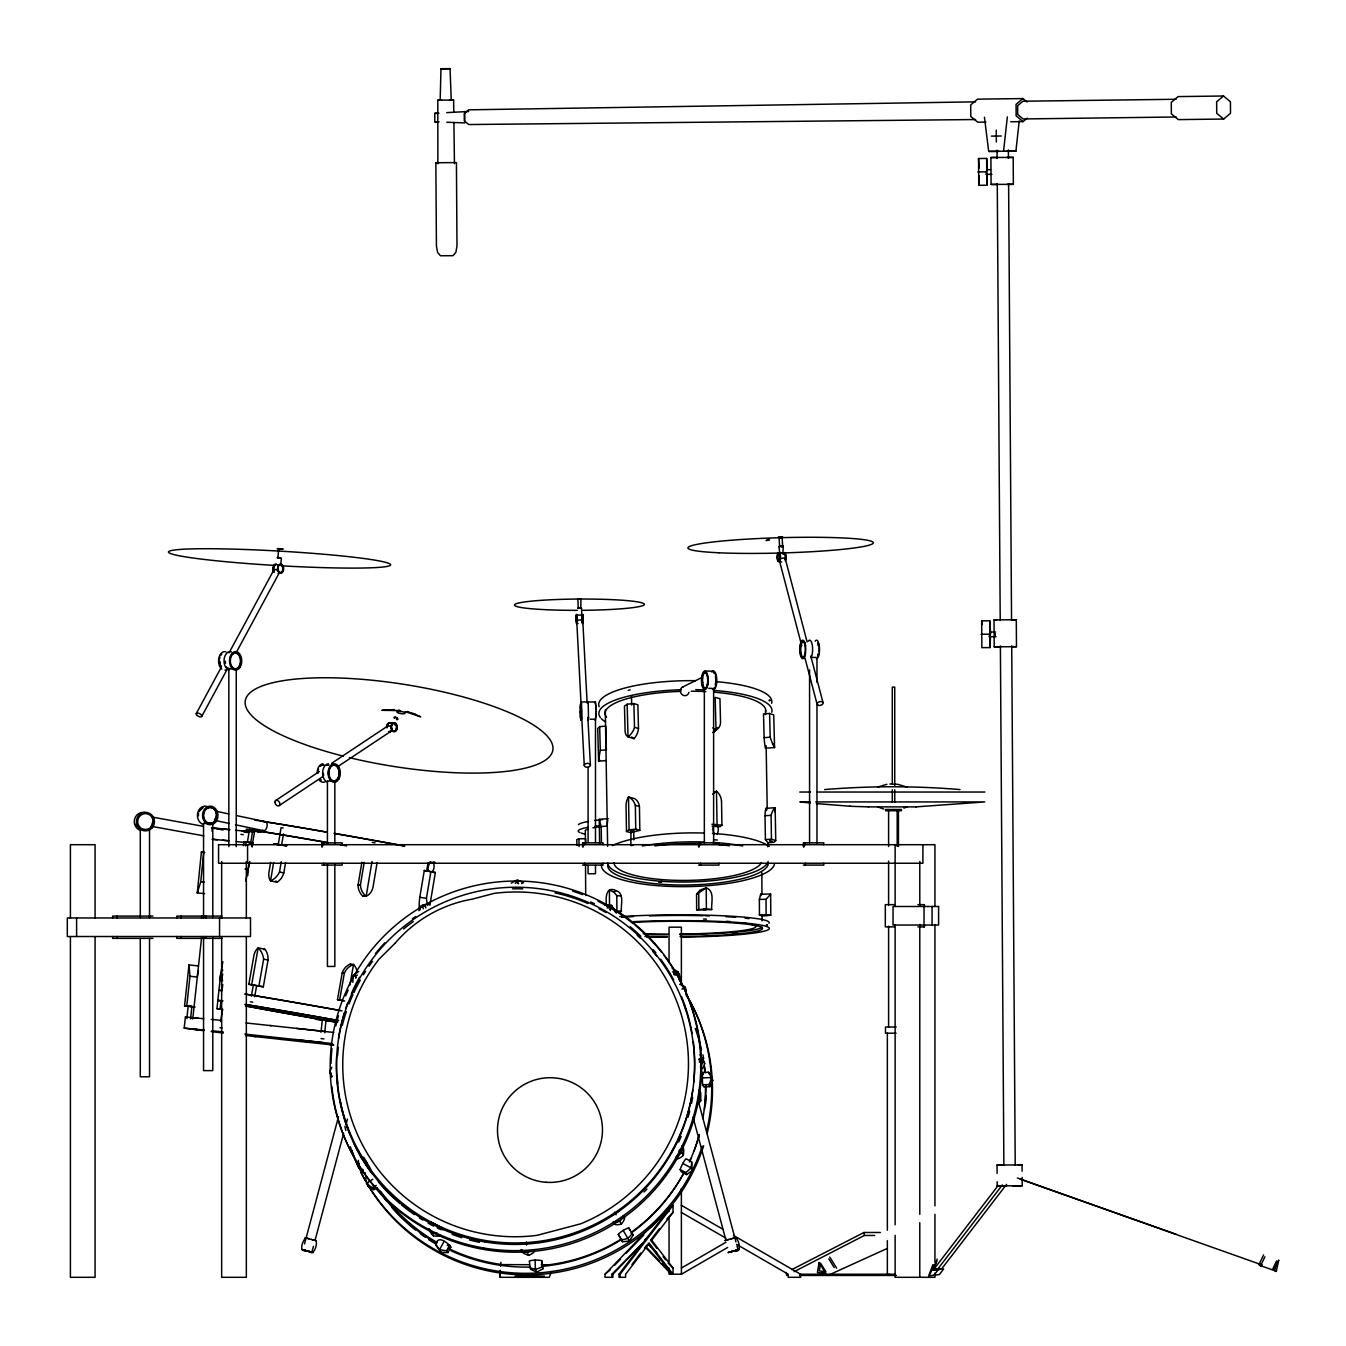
<?xml version="1.0" encoding="UTF-8"?>
<svg xmlns="http://www.w3.org/2000/svg" width="1346" height="1346" viewBox="0 0 1346 1346"><rect width="100%" height="100%" fill="white"/><g stroke="black" fill="none" stroke-linecap="round" stroke-linejoin="round"><path stroke-width="1.5" d="M576.206 620.607L576.223 617.057M576.239 619.362L576.239 618.319M576.795 619.749L576.795 618.537M582.397 617.057L582.128 622.744M582.414 618.319L582.381 620.607M582.936 617.36L582.936 620.893M582.953 619.749L582.953 618.537M580.311 715.466L580.345 706.196M581.405 714.053L581.371 706.97M595.958 714.053L595.908 711.613M576.761 620.893L576.778 617.36M440.192 100.159L440.966 68.747L450.052 68.696L451.247 100.075M580.345 708.77L580.446 704.362M581.337 716.24L581.337 713.666M595.891 716.24L595.891 713.666M352.854 982.328L353.089 975.446L358.743 971.476M681.917 1152.58L682.153 1145.698L683.145 1147.768A13.662 3.903 -71.4 0 1 683.28 1155.423A13.662 4.122 -53.5 0 1 677.257 1158.62L676.264 1156.551L681.917 1152.58L683.28 1155.423M692.265 1170.633L691.508 1161.682L686.073 1158.771A13.174 0.993 -61.7 0 0 682.759 1163.415A13.174 0.993 -61.7 0 0 680.184 1169.624L681.177 1171.693L686.611 1174.604L692.265 1170.633L690.902 1167.79A13.662 2.154 -69.6 0 0 691.508 1161.682M576.256 617.309L576.256 616.031M576.727 620.641L584.248 765.319M577.316 621.532L577.013 615.223M582.431 617.309L582.431 616.031M582.885 621.919L582.902 620.641M987.409 173.769L986.837 185.243L978.744 185.311L978.559 158.508L986.652 158.441L987.392 169.949M978.744 185.311L979.215 175.754M986.837 185.243L986.652 158.441M990.538 636.136L989.949 647.594L981.857 647.662L981.671 620.876L989.764 620.809L990.622 634.218M989.949 647.594L989.764 620.809M581.236 718.091L581.27 715.567M588.522 718.091L588.152 701.956L587.849 702.982M595.824 715.567L595.353 720.48L595.067 719.016M759.363 899.431L760.658 894.215L770.652 893.98L770.787 915.213L762.122 916.02L759.447 914.876L759.363 899.431L766.025 899.279L770.568 894.383M576.29 616.434L576.324 615.206M576.694 621.532L576.525 623.585L576.256 620.388M582.465 616.434L582.7 615.021M582.868 621.532L582.616 622.929M500.19 1270.321L499.904 1277.304L549.235 1277.304L551.49 1271.6M500.544 1266.317L500.88 1262.329M499.904 1277.304L500.409 1271.314M580.496 705.287L580.866 701.956L595.42 701.956L595.857 707.542M581.186 717.166L580.816 720.48L580.463 716.61M588.471 717.166L588.236 720.278M595.622 718.36L595.74 717.166M198.333 891.759A16.539 5.334 -71.3 0 1 197.273 892.936L200.756 881.781L203.734 852.035L201.378 852.018L197.273 892.936L204.609 893.626M987.274 174.374L986.248 174.357L986.736 169.697L990.521 169.68M990.387 636.742L989.36 636.708L989.848 632.065L995.535 632.014M995.047 636.675L995.367 633.562M195.136 1006.993L184.57 1005.815L188.995 964.931L198.114 965.906M203.515 1030.7L184.2 1028.142L185.412 1016.987L203.717 1018.72M184.57 1005.815L186.758 1006L189.988 976.254L188.995 964.931A16.539 5.502 82.4 0 1 189.416 965.604M186.842 1018.586L188.188 1006.202L189.399 1006.32M190.543 1018.989L191.889 1006.589L189.87 1006.371M192.747 1019.006L201.547 937.943M221.854 1009.231L216.942 1008.659L220.172 978.929M220.963 1000.768L220.071 1008.945L216.942 1008.659M222.073 990.538L222.746 984.414M220.559 1021.564L222.696 1009.248M277.865 557.867L278.706 548.613L283.165 548.983L277.242 548.63L281.768 548.966L278.74 548.663M280.658 565.034L281.398 558.169L279.749 557.799M320.987 1032.315L322.333 1019.932L329.871 1020.739M324.706 1032.718L326.035 1020.318L315.368 1019.191L321.391 1019.864M984.431 117.169L988.687 151.408L1003.561 151.206L1007.346 116.883M1006.589 151.324L1015.894 151.206L1019.225 120.921M576.34 615.711L576.458 614.365L576.66 615.879M576.643 622.239L576.29 621.314M582.515 615.711L582.633 614.365L582.868 616.653M582.818 622.239L582.683 623.585L582.549 622.626M633.057 845.187L630.87 845.625L630.954 830.398L633.68 830.583L633.848 839.904M633.68 830.583L630.601 830.701M714.204 834.537C709.09 821.649 721.793 821.144 717.283 834.419M717.115 825.081L714.036 825.199M820.252 1265.089L819.327 1270.876L825.889 1271.768L820.555 1263.171M243.424 845.759L244.114 841.654L246.268 841.772L252.88 842.848L252.19 846.971M245.578 845.911L246.268 841.772M247.395 842.175L249.582 829.153M249.532 842.596L250.693 842.747L252.93 829.708M248.724 867.581L249.767 861.406M270.613 862.349L269.234 870.593A15.042 9.506 -62.2 0 0 270.546 880.923L276.99 882.253A14.486 11.054 -78.3 0 0 283.821 872.931L285.537 862.618M273.625 862.5L270.546 880.923A15.042 12.383 -54.4 0 0 279.514 872.04L281.247 861.726M283.484 833.847L281.617 845.019L278.269 844.464L281.062 827.706L283.148 827.992M377.132 862.584L372.993 887.334A15.042 12.77 71.3 0 1 366.162 896.335L362.697 896.066A14.486 13.628 -85.6 0 1 358.086 884.894L361.889 862.214M371.984 861.524L366.162 896.335A15.042 14.268 45.9 0 1 360.392 885.062L364.194 862.382M419.767 906.649A14.486 2.574 -80.8 0 1 419.279 907.742A14.486 2.574 -80.8 0 1 419.801 897.277L424.293 870.475L435.364 872.494L429.862 905.252M433.631 862.668C436.676 876.162 422.964 873.941 430.283 862.096M427.708 905.471A15.042 4.644 85.4 0 1 426.413 898.354L430.905 871.535M222.679 980.729L219.634 980.14L222.864 961.734M222.696 974.235L221.602 980.41L219.634 980.14M245.813 881.378L249.06 862.954M251.938 846.567L254.831 830.196M254.411 985.238L248.842 984.313L253.553 957.528A15.042 9.439 83.9 0 1 258.146 947.904L264.758 949.149A14.486 10.869 -79.3 0 1 268.039 960.035L263.328 986.82L257.288 985.81M248.842 984.313L251.668 984.734L258.146 947.904A15.042 12.383 77.9 0 1 263.614 959.193L258.903 985.979L263.328 986.82M251.349 996.225L253.317 985.053M254.68 996.797L256.649 985.642L254.831 985.306M344.727 1001.003L337.476 999.708L342.187 972.922A14.486 13.729 -81.9 0 1 350.296 964.022L353.527 964.476A15.042 13.056 -54.7 0 1 357.094 972.384M337.476 999.708L339.629 1000.011L344.34 973.225A15.042 14.47 -28.4 0 1 353.527 964.476L349.926 984.936M419.75 910.031L420.474 905.925M426.598 871.114L428.045 862.921M580.597 704.093L580.866 703.201L581.119 704.48M581.085 718.36L580.816 719.235L580.563 717.973M595.117 702.982L595.42 701.956M1276.21 1262.683L1274.712 1269.631L1272.963 1268.605L1276.58 1260.933M425.79 907.961C426.615 904.478 420.776 906.363 423.452 908.718M518.277 883.716L516.948 881.664L515.299 883.464M607.113 907.978L609.536 906.834L609.654 909.273M306.316 1250.838C297.516 1252.049 303.59 1239.161 305.895 1237.815M304.533 1243.889L338.485 1116.776M308.806 1251.511L311.851 1252.268L313.45 1246.295M312.524 1239.733L315.048 1240.322L343.651 1133.315M346.343 1123.22L347.419 1119.182M309.53 1251.679C314.527 1257.214 319.641 1238.421 313.786 1239.885M576.408 615.223L576.711 616.653M696.572 894.35L699.92 890.16L706.246 887.855C715.062 891.069 711.092 902.779 711.714 909.526L696.656 909.795L696.572 894.35L706.246 887.855L706.364 909.088L711.714 909.526M702.343 1072.459L702.494 1083.345L703.672 1086.845L709.847 1086.659L712.774 1080.401L711.395 1077.557A13.662 2.692 80.7 0 0 708.518 1072.274L702.343 1072.459L703.352 1074.529M628.245 690.33L630.147 689.859M930.221 1273.972L933.501 1265.341L936.513 1269.917M937.186 1259.116L932.946 1270.254L943.664 1268.958L939.357 1274.561L928.639 1275.873L932.896 1264.718L935.049 1267.999M1006.556 1184.379L941.847 1268.622L933.552 1269.631L936.833 1260.983M331.755 1076.918A13.662 2.692 80.7 0 1 330.998 1074.798L329.635 1071.954L331.823 1067.26M703.319 1060.766L700.391 1067.008L701.384 1069.077A13.662 3.702 -84 0 0 704.681 1063.609L700.055 1054.709M1263.591 1254.926L1258.931 1264.819L1261.185 1266.149M1264.87 1256.794L1261.252 1264.466L1262.127 1264.971L1020.335 1179.231M355.882 976.759L355.63 977.903M699.331 1060.48L699.23 1058.612M679.107 1151.267L679.36 1150.123M196.247 713.599L221.081 667.599M229.039 652.894L273.76 570.115M201.765 716.358L227.592 668.541M236.543 651.986L279.261 572.891M436.037 1244.68C437.164 1234.366 448.117 1242.795 450.843 1247.17L447.898 1252.588L440.983 1252.386L436.037 1244.68A13.662 2.456 36.2 0 0 439.62 1249.542L440.983 1252.386M444.045 1241.399L439.62 1249.542A13.662 2.154 18.9 0 0 446.889 1250.518L447.898 1252.588M446.889 1250.518L449.833 1245.1M671.822 1151.823L676.718 1142.788M418.892 910.67L422.543 904.815L429.424 904.192M624.578 1217.541A13.662 4.223 -40.7 0 1 621.297 1224.17A13.662 4.257 -22.8 0 1 614.045 1224.019L613.053 1221.949L619.934 1221.327L623.585 1215.472M618.285 1234.4L622.508 1241.719L629.39 1241.096L633.041 1235.241L632.048 1233.172A13.662 1.834 -40.1 0 1 628.027 1238.253A13.662 1.783 -22.9 0 1 621.515 1239.649L618.285 1234.4A13.174 1.211 -31.6 0 1 623.181 1230.395A13.174 1.211 -31.6 0 1 628.818 1227.939L633.041 1235.241M651.683 1240.221L673.017 1268.033L673.017 1274.225L649.31 1243.317L625.604 1274.225L625.604 1277.304L619.009 1277.304L619.009 1274.225L671.923 1205.276L673.017 1205.276L673.017 1212.41L651.683 1240.221L650.572 1240.221L656.848 1248.398M620.119 1277.304L620.119 1274.225L673.017 1205.276M631.981 1264.466L640.713 1253.076M644.465 1248.196L646.955 1244.949M650.572 1240.221L659.355 1228.78M666.893 1218.954L673.017 1212.41M933.552 1269.631L998.244 1185.405M937.708 1269.127L1002.383 1184.901M934.006 1275.217L938.297 1269.598M610.276 910.552L610.68 908.735L609.015 907.877M675.069 975.497L675.473 973.663L673.808 972.822M611.875 1277.304L611.875 1274.225L642.597 1243.317L612.901 1274.225L612.901 1277.304L605.01 1277.304L605.01 1274.225L668.525 1208.136M610.394 1269.699L605.01 1274.225M614.735 1265.173L620.523 1259.149M626.327 1253.109L643.708 1235.022M650.942 1227.485L656.747 1221.461M644.532 1240.221L648.755 1235.83M599.71 760.036A13.662 4.947 -83.7 0 1 598.6 761.129A13.662 1.11 -79.4 0 1 600.299 750.345L606.373 749.89L605.767 726.15L599.677 726.604L597.742 728.506L598.6 761.129L605.885 760.591M775.733 840.527L773.933 842.293L767.876 842.697L765.42 839.601L765.016 815.726A13.174 2.473 86.1 0 1 766.076 808.323L775.161 807.701L775.733 840.527L771.477 839.197L765.42 839.601M779.839 553.627L778.947 546.56L780.411 546.291M781.538 546.762L783.254 546.375L782.901 553.509M779.3 553.425L783.624 553.24M1027.082 102.027L1022.926 98.578L1016.062 104.332L1016.146 115.84L1023.078 121.611L1027.183 118.145M1223.497 96.003L1216.649 101.758L1216.717 113.283L1223.665 119.037L1230.513 113.283L1230.429 101.758L1223.497 96.003L1178.137 96.592L1171.289 102.346L1171.357 113.855L1178.288 119.609L1223.665 119.037M578.292 608.577L577.855 599.121L580.9 599.054L577.484 599.088L578.713 598.903L580.95 599.088L580.765 608.392M580.849 599.189L578.006 599.239M579.066 607.938L580.917 608.51M577.4 615.122L581.674 615.038M713.531 793.467L716.493 791.162A13.662 12.198 87.9 0 1 721.523 801.291L721.927 825.165L719.959 826.713L712.152 826.175M660.196 882.454L661.66 881.293M614.281 891.876L616.165 890.631C624.796 893.458 620.624 905.05 621.381 911.444L615.257 911.949M627.169 704.21L624.46 706.044L625.082 729.784A13.662 7.605 -63.2 0 0 628.01 736.834L634.016 738.668A13.174 9.708 -73.1 0 0 638.492 728.539L637.886 704.816L633.882 703.588L627.169 704.21L628.01 736.834A13.662 10.112 -50 0 0 634.504 727.328L633.882 703.588M275.526 800.634L319.305 771.527M331.553 763.367L387.581 726.117M279.278 805.531L323.04 776.423M338.805 765.941L391.316 731.013M626.479 831.492L629.07 829.792L635.749 829.22L639.838 830.347L639.434 806.473A13.174 9.573 -74.5 0 0 634.639 798.649L628.515 796.95A13.662 9.069 85 0 0 626.075 807.6L626.479 831.492L630.567 832.619L639.838 830.347M672.462 971.862L674.851 972.384L673.723 974.554M699.331 1062.297L700.206 1060.631L699.197 1059.453M693.039 1117.163L725.948 1240.322L727.025 1239.969M734.731 1238.051C737.776 1235.847 743.665 1253.681 733.957 1251.057M736.094 1250.451L735.74 1250.451M737.002 1250.215L738.079 1249.862L737.019 1245.891M372.825 1179.281L366.499 1183.168L367.879 1186.011L373.734 1189.628L377.25 1187.475M681.985 989.108L685.148 987.173L687.116 996.864L686.107 994.795A13.662 2.961 68.3 0 0 685.148 987.173A13.662 3.331 50.9 0 0 679.663 984.33M366.28 1177.094A13.662 3.096 65.9 0 0 366.499 1183.168A13.662 2.709 48.5 0 0 372.741 1187.559L376.257 1185.405M611.572 1215.623L618.588 1211.316M681.413 1268.033L725.915 1242.291M669.046 1267.949L669.046 1274.225L681.413 1274.225L727.698 1247.439M511.228 883.127L517.318 879.863L523.577 882.757M534.362 1251.309A13.662 4.223 -10 0 1 528.642 1255.347A13.662 4.072 7.9 0 1 522.012 1251.679L521.02 1249.61L527.262 1252.503L530.307 1250.871M536.734 1272.138L542.825 1268.874L541.664 1260.647A13.174 1.11 -1.5 0 0 535.119 1260.058A13.174 1.11 -1.5 0 0 529.315 1261.017L530.475 1269.244L536.734 1272.138L535.355 1269.295L535.119 1260.058M791.818 1269.615L863.947 1232.482L880.402 1232.482M794.123 1271.65L864.384 1235.46L874.664 1235.46M821.683 1273.064L825.249 1271.23M682.254 687.2L702.242 677.358M827.857 1275.453L887.115 1248.499M658.783 882.303L661.643 882.286M769.071 539.309L766.059 540.57L769.491 539.914M877.542 787.09L886.879 784.314M903.94 808.105L907.036 806.877M585.712 842.512L585.628 838.659L578.948 838.861L576.795 839.601L576.912 845.372M734.462 1238.084L732.359 1238.522M727.9 1239.733L724.838 1240.591L725.73 1240.44M730.222 1251.915L729.212 1252.217L732.19 1251.511M731.77 1251.511L727.95 1252.588L731.484 1251.679M727.21 1239.885L728.943 1239.43M730.407 1251.83L734.445 1250.754M736.817 1250.299L733.856 1251.057M728.539 1239.515L731.467 1238.724M731.736 1251.46L733.368 1251.057M733.183 1251.057L734.664 1250.67M696.656 909.795L706.364 909.088M731.248 1238.808L732.88 1238.37M734.209 1250.838L736.077 1250.299M731.147 1251.83L733.015 1251.292M714.659 839.837L717.368 840.005M772.082 841.149L769.676 840.796L770.535 841.216M735.034 1250.619L737.322 1249.98M733.334 1238.27L736.094 1237.597M736.531 1250.215L739.274 1249.542M240.934 834.436L243.222 834.604M769.222 700.829L770.333 700.374L769.138 699.987M250.693 842.747L247.597 842.192M578.057 608.022L579.184 608.022M578.797 608.056L578.107 608.392M780.142 546.224L781.79 546.123M781.403 546.678L782.632 546.409L782.245 539.09M703.487 919.066L706.482 919.133M769.576 713.464L763.502 713.918L764.124 737.658A13.174 2.17 85.7 0 0 765.453 748.225L774.573 747.552L773.731 714.911L769.576 713.464L770.198 737.204A13.662 3.247 70.5 0 0 774.573 747.552L773.311 743.699M764.124 737.658L770.198 737.204M916.02 806.877L984.734 801.93L815.76 801.93M824.644 789.564C869.617 785.845 914.977 785.845 959.967 789.564M608.291 818.688L599.206 819.31L599.626 843.925M600.03 820.724A13.662 3.601 70.9 0 0 599.206 819.31L601.174 826.511L607.231 826.091A13.174 2.473 86.1 0 1 607.753 820.303M765.016 815.726L771.073 815.323A13.662 5.165 -83 0 1 775.161 807.701A13.662 1.329 -79.2 0 1 774.673 811.722M438.813 121.981L434.808 121.83L434.758 113.35L438.746 113.098M446.737 112.61L468.644 111.499M711.916 824.257L721.927 825.165M766.362 915.465C770.013 915.145 761.819 915.078 765.066 915.465M766.412 925.106L767.523 924.954L766.547 924.837M702.141 1077.843L711.395 1077.557A185.462 184.654 -25.7 0 0 687.066 995.872M702.679 1084.775L708.854 1084.59L709.847 1086.659M520.852 1243.452L533.201 1243.081M759.447 914.876L770.787 915.213M435.852 162.731L456.429 162.597L456.984 245.881L455.89 252.308L453.047 255.673L440.495 255.757L437.601 252.425L436.424 246.015L435.852 162.731L438.712 162.748M975.48 101.842L468.644 109.834L464.269 113.518L464.303 120.871L468.745 124.539L975.598 119.542M437.854 163.758L437.82 100.176L453.619 100.058L453.787 112.374M449.581 100.109L453.619 100.058M1022.926 98.578L977.566 99.15L970.702 104.921L970.786 116.429L977.718 122.183L985.962 122.082M1176.068 99.268L1022.943 101.236L1017.66 105.661L1017.727 114.528L1023.061 118.953L1176.185 116.984M1010.711 121.763L1023.078 121.611M991.363 136.114L1001.273 135.996M997.571 184.469L991.093 184.436L990.908 157.499L1013.185 157.398L1013.353 184.318L1007.077 184.402M1006.892 157.482L1013.185 157.398M991.093 184.436L1013.353 184.318M1000.684 646.82L994.206 646.787L994.038 619.867L1016.297 619.749L1016.482 646.686L1012.293 646.736M1012.108 619.816L1016.297 619.749M994.206 646.787L1016.482 646.686M997.1 1173.376L997.05 1165.047L1022.068 1164.929L1022.102 1171.171M1018.299 1164.963L1022.068 1164.929M997.15 1181.721L997.184 1185.876L1006.606 1185.759M1012.781 1185.876L1022.203 1185.759L1022.152 1177.43M977.886 171.901L985.979 171.834M986.248 174.357L991.935 174.307M980.998 634.252L989.091 634.185M989.36 636.708L996.074 636.692M997.386 157.532L990.908 157.499M1004.301 1165.081L997.05 1165.047M440.966 68.747L450.052 68.696M437.82 100.176L441.673 100.176M434.758 113.35L438.661 113.35M434.808 121.83L438.729 121.83M988.687 151.408L998.951 151.408M1003.561 151.206L1015.894 151.206M812.547 657.437L816.046 657.437M704.968 671.116A9.271 3.315 -90 0 1 707.592 685.383A9.271 3.315 -90 0 1 701.855 684.609A9.271 3.315 -90 0 1 704.968 671.116L713.616 671.116M706.482 688.344L704.345 688.344L704.345 842.848M708.77 688.344L712.101 688.344M590.137 719.235L593.838 719.235M328.054 781.05L330.409 781.05M331.368 781.05L334.834 781.05L334.834 843.538M889.824 784.011L897.732 784.314L907.053 787.09M799.743 792.037L810.578 792.037M816.753 792.037L984.851 792.037M810.292 801.93L799.861 801.93L810.225 802.956M816.433 803.579L850.201 806.254M868.237 806.877L916.357 806.877M885.483 809.468L901.551 809.468M885.483 810.713L901.551 810.713M141.936 829.59L149.524 829.59L149.524 917.585M321.744 865.091L342.17 865.091L342.17 863.24M582.616 865.091L603.042 865.091L603.042 863.24M698.574 865.091L718.983 865.091L718.983 863.24M803.411 865.091L823.819 865.091L823.819 863.24M894.367 904.647L885.315 904.647L885.315 926.889L894.367 926.889M917.905 904.647L924.45 904.647L924.45 906.497M152.939 916.104L112.66 916.104L112.66 917.972M221.888 916.104L176.763 916.104L176.763 917.972M917.905 926.889L924.45 926.889L924.45 925.038M152.939 938.364L112.66 938.364L112.66 936.513M221.888 938.364L176.763 938.364L176.763 936.513M896.251 1027.015L885.483 1027.015L885.483 1033.19L896.1 1033.19M681.328 1205.276L722.718 1229.167M666.438 1212.41L667.549 1212.41M681.328 1212.41L725.915 1238.169M649.31 1243.317L648.2 1243.317L671.923 1274.225M673.017 1268.033L668.154 1263.137M611.875 1274.225L612.901 1274.225M619.009 1274.225L620.119 1274.225M799.574 1274.225L895.511 1274.225M799.574 1275.453L896.318 1275.453M800.567 1277.304L788.15 1277.304L788.234 1274.225L736.531 1244.343M529.113 1264.702L502.344 1264.617A179.22 178.446 -25.7 0 1 448.033 1248.264M541.26 1264.718L549.084 1264.752A179.22 178.446 -25.7 0 0 621.549 1238.842M394.428 709.578L381.86 710.318L398.769 710.587M994.038 619.867L996.78 619.917M1022.203 1185.759L997.184 1185.876M579.588 608.022L581.102 608.022M781.589 546.224L782.716 546.156M277.848 557.581L279.951 557.749M278.588 557.698L277.108 557.681L278.05 558.018M604.59 905.118L611.488 905.32L616.434 913.025A13.662 2.456 36.2 0 0 612.851 908.163L611.488 905.32M429.105 1228.797L432.066 1233.02L437.248 1233.188M849.595 806.254L868.574 806.877M446.805 122.25L464.791 122.89L464.707 111.499M433.21 872.376L435.364 872.494M218.59 828.614L213.425 828.227L214.838 828.564M212.231 839.382L217.379 839.769M192.882 1017.795L198.047 1018.182M184.2 1028.142L204.407 1030.06M196.836 1029.337L191.67 1028.95L200.975 1030.313M358.086 884.894L360.392 885.062M781.942 546.224L783.221 546.291M779.906 546.796L778.981 546.644M191.721 1006.589L190.661 1006.472M326.035 1020.318L329.434 1020.756M219.92 1027.755L222.073 1027.974M616.165 890.631C605.027 885.18 605.582 900.205 606.659 906.077M609.519 907.372L609.418 889.992L613.995 892.28L616.805 895.578L621.297 895.999M621.381 911.444L616.889 911.023L616.805 895.578M731.686 932.509L735.051 932.828M396.447 719.235C399.156 719.252 394.513 716.022 394.63 718.125M211.507 827.824L229.964 829.691L223.773 828.985M212.348 839.181L228.753 840.846M200.756 881.781L204.424 882.135M235.567 830.246L246.772 831.374M222.561 840.14L228.601 840.745M236.223 841.587L244.821 842.394M211.272 1019.376L221.333 1020.386M211.945 1030.784L223.15 1031.911M241.893 830.802L254.461 832.181M248.943 842.815L253.082 843.252M329.972 1044.614L333.808 1045.018M321.105 1038.59L323.915 1038.893M189.988 976.254L197.273 977.045A15.933 3.129 -83.9 0 1 198.451 970.702M186.758 1006L194.043 1006.774M246.066 1022.96L271.303 1025.686M244.854 1034.098L270.092 1036.841M305.996 1042.073L333.219 1045.018M269.907 1025.484L323.663 1031.339M268.695 1036.639L322.468 1042.494M280.254 1039.348L307.393 1042.275M296.49 1028.411L333.774 1032.466M295.279 1039.549L332.58 1043.621M253.637 1036.42L280.809 1039.348M245.544 1035.511L256.11 1036.639M189.248 1006.32L188.289 1006.219M244.063 832.097L247.832 832.518M211.12 1031.608L223.285 1033.005M217.833 829.102L223.419 829.759M216.807 828.816L222.729 829.59M190.324 1017.778L193.723 1018.232M280.086 844.968L286.244 845.826M201.378 852.018L204.676 852.472M250.39 1001.794L252.745 1002.198M372.203 842.36L375.012 842.848M342.187 972.922L344.34 973.225M245.073 869.112L248.387 869.651A14.486 2.574 -80.8 0 0 247.799 875.556M419.801 897.277L426.413 898.354M306.366 1237.967L307.191 1238.27M316.243 1240.642L313.5 1239.969M301.723 1249.542L305.256 1250.451M251.668 984.734L258.903 985.979M339.629 1000.011L343.348 1000.65M152.384 817.106L203.364 826.343M150.819 826.225L203.835 835.849M263.614 959.193L268.039 960.035M286.883 845.826L273.726 843.791L278.016 844.682M279.514 872.04L283.821 872.931M216.571 811.352L228.736 813.926M236.829 815.642L265.179 821.649M215.242 820.471L229.409 823.483M235.5 824.778L263.85 830.785M517.571 882.942L518.614 883.481M303.691 1250.03L303.994 1250.215M304.684 1250.299L310.606 1251.83M310.102 1251.83L307.998 1251.292M185.412 1016.987L186.926 1017.34M405.163 711.664L420.709 716.829L410.597 712.522M399.089 709.998L400.973 711.529L398.988 711.344M303.691 1249.98L307.14 1251.057M311.414 1239.43L313.046 1239.885M304.936 1250.299L306.787 1250.838M311.633 1239.515L308.705 1238.724M306.35 1250.67L307.83 1251.057M307.645 1251.057L309.277 1251.46M407.131 711.496L409.218 712.068M629.07 829.792L628.515 796.95A13.662 11.66 88.8 0 1 635.346 805.345L639.434 806.473M307.376 1238.37L309.109 1238.808M308.066 1238.522L305.004 1237.647M305.542 1250.619L304.179 1250.215M309.244 1251.511L313.063 1252.588M883.767 809.03L877.558 806.877M313.988 1239.969L315.048 1240.322M310.791 1251.915L311.851 1252.268M634.504 727.328L638.492 728.539M1017.391 1177.986L1176.421 1234.383M1260.058 1265.476L1275.167 1270.843M424.293 870.475L426.598 871.299M441.724 1229.521L440.849 1229.15M413.39 713.447L416.52 714.894M280.624 564.967L276.401 564.613M357.413 975.076L355.075 975.816L356 977.785M582.027 614.987L582.296 618.588M682.759 1163.415L690.902 1167.79A13.662 1.918 -52.4 0 1 685.619 1172.534L680.184 1169.624M447.225 1245.218L450.843 1247.17M733.503 1235.46L800.567 1274.225L800.483 1277.304M672.159 968.279L678.031 971.896L679.394 974.74A13.662 3.096 65.9 0 1 679.612 980.83L678.031 971.896M358.373 1160.403L358.961 1167.268L363.37 1169.977M432.251 1224.204L431.057 1221.966L441.909 1227.804L442.901 1229.874M648.755 1244.613L651.565 1247.54M654.392 1250.468L657.201 1253.395M646.837 1247.725L659.574 1260.966M662.4 1263.911L669.467 1271.28M645.811 1247.725L669.854 1272.744M663.124 1256.592L665.631 1259.856M370.655 1169.068L363.639 1157.173M829.725 1257.046L836.606 1268.151M828.85 1258.914L834.184 1267.528M614.466 1212.174L616.081 1214.799M623.181 1230.395L629.39 1241.096M367.374 1163.836L365.624 1160.942M710.335 1075.858L712.774 1080.401M329.635 1071.954L332.075 1076.497M708.518 1072.274L709.51 1074.344M685.619 1172.534L686.611 1174.604M628.818 1227.939L629.81 1229.992M619.934 1221.327L621.297 1224.17M621.515 1239.649L622.508 1241.719M541.664 1260.647L542.825 1268.874M527.262 1252.503L528.642 1255.347M432.066 1233.02L433.429 1235.864A13.662 3.903 20.6 0 0 439.957 1235.292M372.741 1187.559L373.734 1189.628M358.961 1167.268L360.341 1170.111A13.662 3.331 50.9 0 0 365.574 1173.022M760.658 894.215L761.163 895.511M580.866 701.956L581.22 705.826M698.742 1102.643L735.942 1241.904M785.357 559.061L807.095 641.907M810.797 656.057L822.995 702.528M779.519 561.013L801.779 645.895M804.958 658.009L817.157 704.496M863.947 1232.482L864.384 1235.46M786.283 1272.475L786.72 1275.453M595.555 703.571L595.773 705.826M582.784 614.769L582.818 615.879M582.532 623.198L582.448 621.314M367.576 1182.579L367.879 1186.011M978.559 158.508L979.165 168.099M981.671 620.876L981.924 624.712M582.465 622.559L582.414 620.388M779.183 539.208L779.57 546.526M582.835 621.835L587.125 702.932M587.882 717.485L590.406 765.319A3.096 1.952 -3 0 1 585.661 767.001A3.096 1.952 -3 0 1 585.931 763.619A3.096 1.952 -3 0 1 590.406 765.319M581.287 704.984L581.304 707.542M580.378 714.894L580.395 717.452M582.902 616.283L582.902 617.578M576.744 616.283L576.744 617.578M631.476 695.798L631.711 705.068M599.677 726.604L600.299 750.345M526.404 1241.971L526.488 1245.05M595.925 706.97L595.891 709.527M578.948 838.861L579.1 846.55M771.073 815.323L771.477 839.197M765.521 710.452L765.588 714.642M766.143 746.105L767.22 809.03M767.809 842.596L767.876 846.785M717.048 823.988L716.493 791.162A13.662 13.46 78 0 0 712.724 794.275M635.346 805.345L635.749 829.22M605.279 710.032L607.635 846.365M601.174 826.511L601.443 842.428M453.922 122.621L454.443 163.657M581.64 608.274L581.708 615.122M1008.39 149.961L1008.44 158.357M1008.608 183.561L1011.553 620.439M1011.721 645.811L1015.221 1165.199M997.05 150.113L997.1 158.508M997.268 183.712L1000.213 620.573M1000.381 645.962L1003.88 1165.35M996.276 130.108L996.36 142.003M766.025 899.279L766.11 914.708M761.836 872.73L761.954 893.626M762.072 914.54L762.105 920.815M698.759 893.778L698.843 909.206M595.975 709.258L595.992 711.664M585.342 830.751L585.409 843.303M585.527 864.199L585.695 895.561M581.422 709.258L581.438 711.664M580.244 710.772L580.261 713.178M934.932 905.606L934.932 844.699L218.557 844.699L218.557 863.24L922.902 863.24L922.902 844.699M934.932 924.5L934.932 1205.898M934.932 1214.311L934.932 1262.598M934.932 1273.114L934.932 1277.304L895.124 1277.304L895.124 1235.308M932.071 906.497L932.071 925.038M924.029 904.647L924.029 926.889M919.789 861.507L919.789 905.606M919.789 924.5L919.789 1214.311M919.789 1222.706L919.789 1277.304M898.438 810.713L898.438 846.415M897.193 810.713L897.193 846.415M895.14 844.699L895.124 905.606M895.124 924.5L895.124 1224.81M894.754 785.576L894.754 687.099L892.297 687.099L892.297 783.473M894.754 789.765L894.754 802.334M892.297 789.765L892.297 802.334M889.235 1274.225L889.235 1275.453M888.596 810.713L888.596 846.415M888.596 861.104L888.596 905.219M888.596 926.216L888.596 1027.015M887.351 1033.19L887.351 1230.21M887.351 1240.676L887.351 1274.225M823.819 844.699L823.819 842.848L803.411 842.848L803.411 846.886M816.972 657.437L816.972 682.439M816.972 705.354L816.972 842.848M809.569 669.938L809.569 842.848M805.329 842.848L805.329 844.699M805.329 863.24L805.329 865.091M803.999 842.848L803.999 846.886M718.983 844.699L718.983 842.848L698.574 842.848L698.574 846.886M713.616 688.344L713.616 842.848M700.475 842.848L700.475 844.699M700.475 863.24L700.475 865.091M699.163 842.848L699.163 846.886M681.379 985.709L681.379 927.175L669.046 927.175L669.046 962.71M681.379 1188.501L681.413 1274.225M669.046 1207.312L669.046 1211.501M669.046 1217.777L669.046 1261.673M603.042 844.699L603.042 842.848L582.616 842.848L582.616 846.886M595.487 719.235L595.487 842.428M595.487 865.394L595.487 873.739L588.084 873.739L588.084 865.394M588.084 767.27L588.084 842.428M584.534 842.848L584.534 844.699M584.534 863.24L584.534 865.091M583.222 842.848L583.222 846.886M544.238 1277.304L544.238 1276.075L515.316 1276.075L515.316 1277.304M533.824 1276.075L533.824 1277.304M525.748 1276.075L525.748 1277.304M342.17 844.699L342.17 842.848L321.744 842.848L321.744 846.886M334.834 864.368L334.834 966.445L327.431 966.445L327.431 864.368M327.431 781.05L327.431 843.538M323.663 842.848L323.663 844.699M323.663 863.24L323.663 865.091M322.35 842.848L322.35 846.886M247.58 844.699L247.58 863.24M246.335 861.507L246.335 918.208M246.335 937.102L246.335 1277.304L221.669 1277.304L221.669 937.102M236.24 846.651L236.24 668.912L228.837 668.912L228.837 846.651M221.669 861.507L221.669 918.208M219.549 917.972L219.549 936.513M212.786 917.686L212.786 823.416L203.549 823.416L203.549 917.686M212.786 936.53L212.786 1070.608L203.549 1070.608L203.549 936.53M206.039 916.104L206.039 917.972M206.039 936.513L206.039 938.364M201.648 916.104L201.648 917.972M201.648 936.513L201.648 938.364M181.155 916.104L181.155 917.972M181.155 936.513L181.155 938.364M149.524 938.532L149.524 1076.8L140.287 1076.8L140.287 938.532M140.287 829.59L140.287 917.585M117.052 916.104L117.052 917.972M117.052 936.513L117.052 938.364M95.078 918.208L95.078 844.699L70.413 844.699L70.413 918.208M95.078 937.102L95.078 1277.304L70.413 1277.304L70.413 937.102M76.604 917.972L76.604 936.513M336.786 1022.304A95.23 1.06 10 0 1 245.914 1006.051M222.359 1001.458A95.23 1.06 10 0 1 222.965 1000.869M245.847 1004.486A95.23 1.06 10 0 1 338.654 1020.554M337.627 1022.371A88.382 0.993 10 0 1 245.46 1005.849M244.753 1004.419A88.382 0.993 10 0 1 338.334 1020.571M244.72 994.088A88.382 0.993 10 0 1 342.052 1010.88M221.081 990.74A95.23 1.06 10 0 1 222.376 990.505M245.46 994.088A95.23 1.06 10 0 1 340.42 1010.51M433.681 862.096A95.23 1.06 10 0 1 430.013 862.012M260.249 832.333A95.23 1.06 10 0 1 256.985 831.677M254.512 831.189A95.23 1.06 10 0 1 328.155 842.663M340.437 844.817A95.23 1.06 10 0 1 346.578 845.894M261.158 821.262A88.382 0.993 10 0 1 327.162 832.215M335.356 833.645A88.382 0.993 10 0 1 404.12 846.028M254.781 820.118A95.23 1.06 10 0 1 325.917 831.929M333.993 833.325A95.23 1.06 10 0 1 404.81 846.045M260.788 832.265A88.382 0.993 10 0 1 257.221 831.508M254.731 830.734A88.382 0.993 10 0 1 325.396 842.26M264.506 821.8A4.627 2.541 -78 0 1 266.979 826.814A4.627 2.541 -78 0 1 262.655 830.162M363.622 895.645A14.486 13.628 -85.6 0 1 362.697 896.066M276.99 882.253A14.486 11.054 -78.3 0 1 275.896 880.873M264.018 949.62A14.486 10.869 -79.3 0 1 264.758 949.149M350.296 964.022A14.486 13.729 -81.9 0 1 351.02 964.745M711.933 672.125A9.271 3.315 -90 0 1 716.762 679.595A9.271 3.315 -90 0 1 712.438 689.202M713.75 672.731A8.026 2.877 -90 0 1 714.44 673.623M715.433 676.702A8.026 2.877 -90 0 1 715.298 684.71M714.339 672.731A8.026 2.877 -90 0 1 715.012 673.623M715.584 674.969A8.026 2.877 -90 0 1 715.382 686.309M714.776 687.503A8.026 2.877 -90 0 1 714.07 688.21M707.306 686.309A8.026 2.877 -90 0 1 703.251 685.753A8.026 2.877 -90 0 1 703.436 674.43A8.026 2.877 -90 0 1 707.508 674.969M707.929 676.702A8.026 2.877 -90 0 1 707.794 684.71M688.916 692.332A4.627 4.257 63.8 0 1 681.816 694.385A4.627 4.257 63.8 0 1 683.263 686.746M702.881 682.708A4.627 4.257 63.8 0 1 702.578 678.132M139.143 829.859A9.271 9.001 -90 0 1 135.256 817.375A9.271 9.001 -90 0 1 147.387 813.371M136.855 825.956A8.026 7.79 -90 0 1 135.98 824.055M211.961 828.446A4.627 1.077 -79.7 0 1 211.995 831.222M152.821 817.712A4.627 1.077 -79.7 0 1 151.829 824.896M203.465 824.492A9.271 7.706 -90 0 1 197.845 812.311A9.271 7.706 -90 0 1 208.63 807.196M200.504 810.04A8.026 6.68 -90 0 1 201.833 808.694M198.434 815.827A8.026 6.68 -90 0 1 198.569 813.741M199.158 811.756A8.026 6.68 -90 0 1 203.061 807.785M216.168 812.261A4.627 2.541 -78 0 1 214.586 819.445M578.073 623.535A3.096 1.952 -3 0 1 577.165 620.859A3.096 1.952 -3 0 1 581.422 620.153A3.096 1.952 -3 0 1 582.347 622.811M577.299 610.344A64.894 5.636 -0.3 0 1 523.089 602.184A64.894 5.636 -0.3 0 1 634.521 601.426A64.894 5.636 -0.3 0 1 582.953 610.31M275.375 565.455A111.247 7.285 3.3 0 1 184.57 549.168A111.247 7.285 3.3 0 1 375.871 560.306A111.247 7.285 3.3 0 1 281.617 565.825M398.046 712.858A4.156 1.11 9.1 0 1 399.627 711.26A4.156 1.11 9.1 0 1 405.079 713.229A4.156 1.11 9.1 0 1 398.887 713.161M343.398 756.166A155.732 41.339 9.1 0 1 300.73 678.636A155.732 41.339 9.1 0 1 550.329 740.165A155.732 41.339 9.1 0 1 349.422 757.647M329.03 769.357A8.026 5.3 -90 0 1 336.954 766.631A8.026 5.3 -90 0 1 337.341 778.913A8.026 5.3 -90 0 1 329.282 777.365M328.693 775.464A8.026 5.3 -90 0 1 328.575 771.325M327.431 782.076A9.271 6.124 -90 0 1 322.636 772.251A9.271 6.124 -90 0 1 328.441 763.754M323.679 775.464A8.026 5.3 -90 0 1 323.444 773.412M327.112 765.386A8.026 5.3 -90 0 1 328.474 764.999M327.583 765.386A8.026 5.3 -90 0 1 328.946 764.999M391.383 723.626A2.17 0.959 25.9 0 1 393.318 722.937A2.17 0.959 25.9 0 1 395.051 725.073M394.092 718.024A2.17 0.959 25.9 0 1 395.27 717.115A2.17 0.959 25.9 0 1 397.827 718.68A2.17 0.959 25.9 0 1 396.649 719.588M386.992 727.833A3.096 2.12 56.4 0 1 389.263 725.831A3.096 2.12 56.4 0 1 391.905 729.296A3.096 2.12 56.4 0 1 389.65 731.299M386.521 727.042A4.627 3.062 -90 0 1 391.215 723.34M390.996 731.349A4.627 3.062 -90 0 1 388.658 731.669M389.011 723.324A4.004 2.642 -90 0 1 390.374 723.425M386.941 727.059A4.004 2.642 -90 0 1 388.355 723.677M389.465 723.324A4.004 2.642 -90 0 1 390.845 723.425M387.396 727.059A4.004 2.642 -90 0 1 388.254 724.283M325.126 781.841A9.271 6.124 -90 0 1 319.137 779.889M317.134 773.462A9.271 6.124 -90 0 1 322.956 763.754M323.225 775.464A8.026 5.3 -90 0 1 322.973 773.412M326.657 765.386A8.026 5.3 -90 0 1 328.003 764.999M317.959 773.412A8.026 5.3 -90 0 1 318.548 769.357M320.382 766.278A8.026 5.3 -90 0 1 324.369 765.184M321.29 780.158A8.026 5.3 -90 0 1 320.163 778.964M322.098 765.386A8.026 5.3 -90 0 1 323.461 764.999M815.188 641.184A9.271 2.978 -90 0 1 819.462 647.46A9.271 2.978 -90 0 1 816.416 658.682M808.29 641.184A9.271 2.978 -90 0 1 812.294 645.171A9.271 2.978 -90 0 1 811.015 657.656M817.947 642.665A8.026 2.574 -90 0 1 818.839 645.744M819.075 647.712A8.026 2.574 -90 0 1 819.007 651.868M818.721 653.769A8.026 2.574 -90 0 1 817.729 656.545M817.88 644.027A8.026 2.574 -90 0 1 818.25 645.744M818.132 653.769A8.026 2.574 -90 0 1 817.695 655.367M779.822 561.417A3.096 1.851 -14.7 0 1 782.026 558.237A3.096 1.851 -14.7 0 1 785.357 560.037M781.673 561.989A3.096 1.851 -14.7 0 1 780.932 561.921M783.338 554.232A4.627 1.481 -90 0 1 785.576 554.014A4.627 1.481 -90 0 1 785.357 560.946M783.742 553.913A4.004 1.279 -90 0 1 785.425 554.434A4.004 1.279 -90 0 1 785.475 559.734M783.153 553.913A4.004 1.279 -90 0 1 784.718 554.081M784.954 554.855A4.004 1.279 -90 0 1 785.071 558.842M779.973 560.441A4.004 1.279 -90 0 1 778.24 559.785A4.004 1.279 -90 0 1 778.308 554.367A4.004 1.279 -90 0 1 780.041 554.081M780.276 554.855A4.004 1.279 -90 0 1 780.209 559.734M805.497 653.769A8.026 2.574 -90 0 1 802.132 656.512A8.026 2.574 -90 0 1 800.954 646.316A8.026 2.574 -90 0 1 804.117 641.773M804.723 642.665A8.026 2.574 -90 0 1 805.615 645.744M330.998 1074.798A13.662 2.356 -82 0 1 331.419 1073.115M529.483 1267.175A13.662 1.985 6.6 0 0 535.355 1269.295A13.662 1.834 -10.6 0 0 541.815 1266.805M521.592 883.43A13.662 1.985 6.6 0 1 522.181 883.615M673.488 970.449A13.662 2.709 48.5 0 1 674.733 971.038M676.298 972.098A13.662 2.709 48.5 0 1 676.87 972.552M677.475 973.04A13.662 2.709 48.5 0 1 679.394 974.74M701.047 1056.761A13.662 3.348 78.4 0 1 704.681 1063.609M360.341 1170.111A13.662 2.961 68.3 0 1 359.214 1163.701M664.15 955.559A185.462 184.654 -25.7 0 1 583.844 1239.229A185.462 184.654 -25.7 0 1 331.873 1086.508M330.998 1063.441A185.462 184.654 -25.7 0 1 331.957 1048.685M335.793 1025.972A185.462 184.654 -25.7 0 1 338.485 1015.759M345.619 995.872A185.462 184.654 -25.7 0 1 348.16 990.151M572.656 891.153A185.462 184.654 -25.7 0 1 582.65 894.636M598.028 901.282A185.462 184.654 -25.7 0 1 633.495 923.878M635.11 925.207A185.462 184.654 -25.7 0 1 661.576 952.228M684.407 1005.428A179.22 178.446 -25.7 0 1 685.753 1009.231M692.652 1097.495A179.22 178.446 -25.7 0 1 691.508 1103.434M689.657 1111.359A179.22 178.446 -25.7 0 1 688.025 1117.264M681.143 1136.478A179.22 178.446 -25.7 0 1 678.67 1142.031M646.904 1189.073A179.22 178.446 -25.7 0 1 644.078 1192.018M479.496 1242.308A179.22 178.446 -25.7 0 1 469.586 1239.969M461.712 1237.681A179.22 178.446 -25.7 0 1 452.071 1234.332M440.849 1229.638A179.22 178.446 -25.7 0 1 437.198 1227.905M433.58 1226.088A179.22 178.446 -25.7 0 1 428.196 1223.194M422.896 1220.115A179.22 178.446 -25.7 0 1 419.43 1217.962M414.316 1214.563A179.22 178.446 -25.7 0 1 401.377 1204.788M399.829 1203.492A179.22 178.446 -25.7 0 1 378.361 1181.822M372.102 1173.83A179.22 178.446 -25.7 0 1 353.493 1142.434M350.263 1134.964A179.22 178.446 -25.7 0 1 340.05 1099.934M337.88 1083.867A179.22 178.446 -25.7 0 1 337.56 1079.845M337.61 1055.415A179.22 178.446 -25.7 0 1 338.368 1047.289M342.321 1025.383A179.22 178.446 -25.7 0 1 346.309 1011.637M349.051 1003.948A179.22 178.446 -25.7 0 1 352.972 994.576M353.813 992.742A179.22 178.446 -25.7 0 1 360.307 980.107M363.42 974.807A179.22 178.446 -25.7 0 1 365.59 971.341M369.006 966.226A179.22 178.446 -25.7 0 1 372.573 961.246M403.548 928.959A179.22 178.446 -25.7 0 1 413.272 921.623M512.473 888.848A179.22 178.446 -25.7 0 1 522.719 888.882M554.973 892.886A179.22 178.446 -25.7 0 1 587.95 903.486M598.903 908.668A179.22 178.446 -25.7 0 1 606.053 912.571M637.196 935.285A179.22 178.446 -25.7 0 1 640.174 938.044M652.81 951.386A179.22 178.446 -25.7 0 1 656.697 956.114M711.63 1081.898A185.462 184.654 -25.7 0 1 706.869 1129.933M702.275 1146.203A185.462 184.654 -25.7 0 1 369.023 1186.6M365.776 1181.182A185.462 184.654 -25.7 0 1 360.762 1171.878M358.894 1168.092A185.462 184.654 -25.7 0 1 350.347 1146.708M345.821 1130.489A185.462 184.654 -25.7 0 1 344.913 1126.35M689.892 1001.104A185.462 184.654 -25.7 0 1 707.138 1133.534M703.672 1145.749A185.462 184.654 -25.7 0 1 368.669 1186.348M365.473 1180.896A185.462 184.654 -25.7 0 1 360.56 1171.542M358.759 1167.722A185.462 184.654 -25.7 0 1 351.76 1150.241M695.276 1028.462A179.22 178.446 -25.7 0 1 701.401 1049.964M704.143 1066.015A179.22 178.446 -25.7 0 1 704.782 1072.039M705.489 1086.205A179.22 178.446 -25.7 0 1 702.831 1118.627M699.314 1134.476A179.22 178.446 -25.7 0 1 689.69 1161.329M684.323 1172.231A179.22 178.446 -25.7 0 1 631.038 1233.121M620.943 1239.902A179.22 178.446 -25.7 0 1 542.354 1266.35M530.189 1267.057A179.22 178.446 -25.7 0 1 451.028 1250.771M436.609 1243.334A179.22 178.446 -25.7 0 1 377.62 1188.4M361.216 1157.981A179.22 178.446 -25.7 0 1 358.255 1150.477M706.128 1095.913A179.22 178.446 -25.7 0 1 705.64 1104.073M435.582 1243.855A179.22 178.446 -25.7 0 1 428.634 1239.531M425.235 1237.26A179.22 178.446 -25.7 0 1 420.272 1233.71M415.426 1230.008A179.22 178.446 -25.7 0 1 391.938 1207.614M386.723 1201.355A179.22 178.446 -25.7 0 1 378.377 1189.948M702.949 1054.81A179.22 178.446 -25.7 0 1 703.638 1058.797M704.732 1066.789A179.22 178.446 -25.7 0 1 705.321 1072.829M705.876 1085.044A179.22 178.446 -25.7 0 1 704.463 1109.424M699.213 1135.301A179.22 178.446 -25.7 0 1 694.082 1150.796M691.036 1158.267A179.22 178.446 -25.7 0 1 689.371 1161.968M683.869 1172.888A179.22 178.446 -25.7 0 1 631.695 1232.011M437.198 1242.543A179.22 178.446 -25.7 0 1 393.099 1206.874M390.407 1203.812A179.22 178.446 -25.7 0 1 380.481 1191.075M362.511 1159.226A179.22 178.446 -25.7 0 1 360.947 1155.507M681.463 996.461A179.22 178.446 -25.7 0 1 692.096 1033.543M693.291 1041.535A179.22 178.446 -25.7 0 1 693.728 1082.15M692.719 1090.142A179.22 178.446 -25.7 0 1 497.196 1242.072A179.22 178.446 -25.7 0 1 336.82 1054.675M338.485 1038.574A179.22 178.446 -25.7 0 1 344.34 1012.747M345.586 1008.861A179.22 178.446 -25.7 0 1 347.605 1003.09M351.373 993.701A179.22 178.446 -25.7 0 1 359.533 977.297M375.45 953.658A179.22 178.446 -25.7 0 1 384.754 942.873M412.364 918.78A179.22 178.446 -25.7 0 1 415.712 916.475M590.692 901.971A179.22 178.446 -25.7 0 1 594.377 903.704M630.214 926.755A179.22 178.446 -25.7 0 1 640.831 936.261M653.298 949.721A179.22 178.446 -25.7 0 1 655.872 952.85M660.751 959.261A179.22 178.446 -25.7 0 1 673.707 979.955M711.395 1077.557A13.662 2.356 -82 0 1 708.854 1084.59M433.429 1235.864A13.662 3.584 38.3 0 1 429.105 1229.47M762.139 927.091A88.382 7.689 -0.3 0 1 680.067 934.646M667.448 934.713A88.382 7.689 -0.3 0 1 644.869 934.427M749.587 923.928A81.517 7.083 -0.3 0 1 679.595 934.057M667.952 934.107A81.517 7.083 -0.3 0 1 643.152 933.754M726.268 921.27A81.517 7.083 -0.3 0 1 730.272 921.573M742.184 922.733A81.517 7.083 -0.3 0 1 745.835 923.255M632.654 921.707A95.23 8.278 -0.3 0 1 765.958 926.267A95.23 8.278 -0.3 0 1 681.497 937.153M666.943 937.237A95.23 8.278 -0.3 0 1 646.534 937.018M631.543 922.431A88.382 7.689 -0.3 0 1 758.824 926.3A88.382 7.689 -0.3 0 1 680.067 936.58M667.465 936.648A88.382 7.689 -0.3 0 1 644.869 936.362M621.717 917.249A88.382 7.689 -0.3 0 1 633.545 916.542M649.361 915.903A88.382 7.689 -0.3 0 1 703.134 915.734M705.287 915.785A88.382 7.689 -0.3 0 1 709.578 915.919M725.831 916.626A88.382 7.689 -0.3 0 1 735.673 917.299M745.061 918.191A88.382 7.689 -0.3 0 1 748.797 918.645M619.698 916.643A95.23 8.278 -0.3 0 1 721.254 915.701A95.23 8.278 -0.3 0 1 768.953 923.238M585.174 834.099A95.23 8.278 -0.3 0 1 581.253 833.09M579.907 832.568A95.23 8.278 -0.3 0 1 588.438 827.252M594.764 826.276A95.23 8.278 -0.3 0 1 598.415 825.821M585.342 830.432A88.382 7.689 -0.3 0 1 587.815 829.086M592.879 827.807A88.382 7.689 -0.3 0 1 600.417 826.595M578.46 824.627A95.23 8.278 -0.3 0 1 588.404 821.464M594.73 820.488A95.23 8.278 -0.3 0 1 602.385 819.596M220.256 977.768A16.539 10.381 79.9 0 1 221.467 972.535M222.309 970.786A16.539 10.381 79.9 0 1 222.797 969.995M768.129 861.474A80.339 20.745 -1 0 1 685.703 882.034A80.339 20.745 -1 0 1 607.685 862.853M761.415 862.702A74.114 19.147 -1 0 1 683.465 880.435A74.114 19.147 -1 0 1 613.927 862.736M774.404 864.468A86.581 22.36 -1 0 1 681.799 886.644A86.581 22.36 -1 0 1 601.729 864.014M642.395 845.978A86.581 22.36 -1 0 1 704.53 842.024M712.556 842.394A86.581 22.36 -1 0 1 742.689 846.011M768.179 864.452A80.339 20.745 -1 0 1 682.254 885.029A80.339 20.745 -1 0 1 607.938 864.031M654.93 845.877A80.339 20.745 -1 0 1 700.122 843.538M718.764 844.565A80.339 20.745 -1 0 1 729.229 845.759M612.312 845.608A86.581 22.36 -1 0 1 704.362 833.073M712.404 833.443A86.581 22.36 -1 0 1 769.323 846.382M606.541 717.199A80.339 20.745 -1 0 1 680.74 691.373M691.238 691.221A80.339 20.745 -1 0 1 705.758 691.608M713.952 692.164A80.339 20.745 -1 0 1 765.554 712.236M605.666 721.994A86.581 22.36 -1 0 1 601.376 718.73M600.417 717.603A86.581 22.36 -1 0 1 681.396 689.741M695.764 689.657A86.581 22.36 -1 0 1 703.924 689.875M713.817 690.431A86.581 22.36 -1 0 1 771.763 712.253M599.172 706.734A86.581 22.36 -1 0 1 695.613 680.689M715.786 681.648A86.581 22.36 -1 0 1 771.611 703.285M717.502 727.53A13.174 11.878 51.2 0 1 712.892 732.561L716.005 730.054A13.662 10.364 44.7 0 0 720.547 722.432L719.942 698.692L715.163 697.413L716.005 730.054A13.662 11.693 20.3 0 1 712.808 727.799M766.009 746.138A13.174 2.17 85.7 0 1 765.453 748.225M634.016 738.668A13.174 9.708 -73.1 0 1 631.711 736.918M766.076 808.323A13.174 2.473 86.1 0 1 766.564 810.578M232.269 654.139A8.026 5.3 -90 0 1 239.588 656.545A8.026 5.3 -90 0 1 238.006 667.633A8.026 5.3 -90 0 1 230.688 665.227M230.099 663.326A8.026 5.3 -90 0 1 231.226 655.485M228.837 669.938A9.271 6.124 -90 0 1 224.159 658.917A9.271 6.124 -90 0 1 231.428 651.817M229.476 668.726A8.026 5.3 -90 0 1 228.164 668.02M225.556 663.326A8.026 5.3 -90 0 1 225.304 661.273M273.861 570.99A3.096 1.464 28.4 0 1 275.358 569.577A3.096 1.464 28.4 0 1 278.959 571.68A3.096 1.464 28.4 0 1 278.084 573.463M274.197 572.42A4.627 3.062 -90 0 1 273.103 567.019A4.627 3.062 -90 0 1 276.267 564.024M273.928 571.192A4.004 2.642 -90 0 1 275.543 564.681M277.999 566.313A4.004 2.642 -90 0 1 282.34 566.38A4.004 2.642 -90 0 1 280.809 572.521A4.004 2.642 -90 0 1 277.512 568.264M273.827 569.308A4.004 2.642 -90 0 1 273.961 567.238M274.281 566.313A4.004 2.642 -90 0 1 275.341 565M226.515 669.719A9.271 6.124 -90 0 1 224.95 670.14M221.854 669.13A9.271 6.124 -90 0 1 218.893 657.757A9.271 6.124 -90 0 1 225.943 651.817M228.551 668.726A8.026 5.3 -90 0 1 226.111 666.825M221.097 666.825A8.026 5.3 -90 0 1 219.364 661.273M219.482 659.187A8.026 5.3 -90 0 1 219.953 657.218M220.727 655.485A8.026 5.3 -90 0 1 221.787 654.139M221.552 666.825A8.026 5.3 -90 0 1 220.66 665.227M220.071 663.326A8.026 5.3 -90 0 1 219.835 661.273M580.967 708.77L581.438 719.235L581.489 703.201L580.967 708.77M819.041 1262.531L817.443 1272.475L825.922 1273.636L819.041 1262.531M1278.7 1260.277L1276.294 1271.499L1274.023 1270.187L1278.7 1260.277M703.066 909.492L706.431 909.492L703.066 909.492M733.385 932.812L736.75 932.795L733.385 932.812M700.778 1100.708L698.877 1103.299L698.877 1090.226L700.778 1092.817L700.778 1100.708M395.169 943.176L379.118 959.042A172.995 172.238 -25.7 0 0 537.104 1235.325L580.765 1223.8A172.995 172.238 -25.7 0 0 494.1 893.391L472.261 899.145A129.872 129.3 -25.7 0 0 395.169 943.176M779.166 537.323L782.918 537.273L777.971 537.407L782.177 537.441L779.166 537.323M938.599 906.497L893.054 906.497L893.054 925.038L938.599 925.038L938.599 906.497M250.491 917.972L67.3 917.972L67.3 936.513L250.491 936.513L250.491 917.972M707.222 684.71A8.026 2.877 -90 0 0 704.934 672.361A8.026 2.877 -90 0 0 702.242 684.037A8.026 2.877 -90 0 0 707.222 684.71M152.115 827.84A9.271 9.001 -90 0 0 147.37 812.547A9.271 9.001 -90 0 0 136.871 824.442A9.271 9.001 -90 0 0 152.115 827.84M151.223 826.999A8.026 7.79 -90 0 0 147.101 813.775A8.026 7.79 -90 0 0 138.032 824.055A8.026 7.79 -90 0 0 151.223 826.999M215.949 821.666A9.271 7.706 -90 0 0 211.877 806.372A9.271 7.706 -90 0 0 202.893 818.267A9.271 7.706 -90 0 0 215.949 821.666M214.838 820.824A8.026 6.68 -90 0 0 211.322 807.6A8.026 6.68 -90 0 0 203.549 817.88A8.026 6.68 -90 0 0 214.838 820.824M215.192 820.824A8.026 6.68 -90 0 0 211.659 807.6A8.026 6.68 -90 0 0 203.885 817.88A8.026 6.68 -90 0 0 215.192 820.824M338.738 779.25A9.271 6.124 -90 0 0 335.507 763.956A9.271 6.124 -90 0 0 328.374 775.851A9.271 6.124 -90 0 0 338.738 779.25M338.132 778.409A8.026 5.3 -90 0 0 335.322 765.184A8.026 5.3 -90 0 0 329.164 775.464A8.026 5.3 -90 0 0 338.132 778.409M274.954 802.351A3.096 2.12 56.4 0 0 278.79 805.817A3.096 2.12 56.4 0 0 278.471 801.089A3.096 2.12 56.4 0 0 274.954 802.351M396.801 729.734A4.627 3.062 -90 0 0 394.361 722.617A4.627 3.062 -90 0 0 391.501 729.381A4.627 3.062 -90 0 0 396.801 729.734M396.447 729.397A4.004 2.642 -90 0 0 394.344 723.239A4.004 2.642 -90 0 0 391.871 729.095A4.004 2.642 -90 0 0 396.447 729.397M395.993 729.397A4.004 2.642 -90 0 0 393.873 723.239A4.004 2.642 -90 0 0 391.417 729.095A4.004 2.642 -90 0 0 395.993 729.397M818.587 705.405A3.096 1.851 -14.7 0 0 823.113 702.999A3.096 1.851 -14.7 0 0 818.553 702.124A3.096 1.851 -14.7 0 0 818.587 705.405M779.788 560.121A4.627 1.481 -90 0 0 778.88 552.6A4.627 1.481 -90 0 0 777.248 558.809A4.627 1.481 -90 0 0 779.788 560.121M779.637 559.734A4.004 1.279 -90 0 0 778.846 553.223A4.004 1.279 -90 0 0 777.433 558.59A4.004 1.279 -90 0 0 779.637 559.734M805.245 654.442A9.271 2.978 -90 0 0 802.889 640.158A9.271 2.978 -90 0 0 800.096 653.668A9.271 2.978 -90 0 0 805.245 654.442M804.908 653.769A8.026 2.574 -90 0 0 802.872 641.403A8.026 2.574 -90 0 0 800.449 653.096A8.026 2.574 -90 0 0 804.908 653.769M719.05 552.785A92.706 7.655 -1.6 0 0 871.417 544.373A92.706 7.655 -1.6 0 0 751.539 538.888A92.706 7.655 -1.6 0 0 719.05 552.785M484.711 1241.87A179.22 178.446 -25.7 0 0 683.667 1003.88A179.22 178.446 -25.7 0 0 378.108 951.74A179.22 178.446 -25.7 0 0 484.711 1241.87M483.635 1247.994A185.462 184.654 -25.7 0 0 689.505 1001.727A185.462 184.654 -25.7 0 0 373.33 947.769A185.462 184.654 -25.7 0 0 483.635 1247.994M545.954 1182.276A52.528 52.309 -25.7 0 0 597.304 1107.27A52.528 52.309 -25.7 0 0 506.651 1100.658A52.528 52.309 -25.7 0 0 545.954 1182.276M240.143 667.111A9.271 6.124 -90 0 0 236.896 651.817A9.271 6.124 -90 0 0 229.779 663.713A9.271 6.124 -90 0 0 240.143 667.111M239.521 666.27A8.026 5.3 -90 0 0 236.728 653.046A8.026 5.3 -90 0 0 230.57 663.326A8.026 5.3 -90 0 0 239.521 666.27M196.684 714.978A3.096 1.464 28.4 0 0 201.53 716.678A3.096 1.464 28.4 0 0 198.804 713.279A3.096 1.464 28.4 0 0 196.684 714.978M283.114 571.343A4.627 3.062 -90 0 0 280.91 564.024A4.627 3.062 -90 0 0 277.831 570.569A4.627 3.062 -90 0 0 283.114 571.343M282.778 570.973A4.004 2.642 -90 0 0 280.877 564.647A4.004 2.642 -90 0 0 278.201 570.3A4.004 2.642 -90 0 0 282.778 570.973"/></g></svg>
